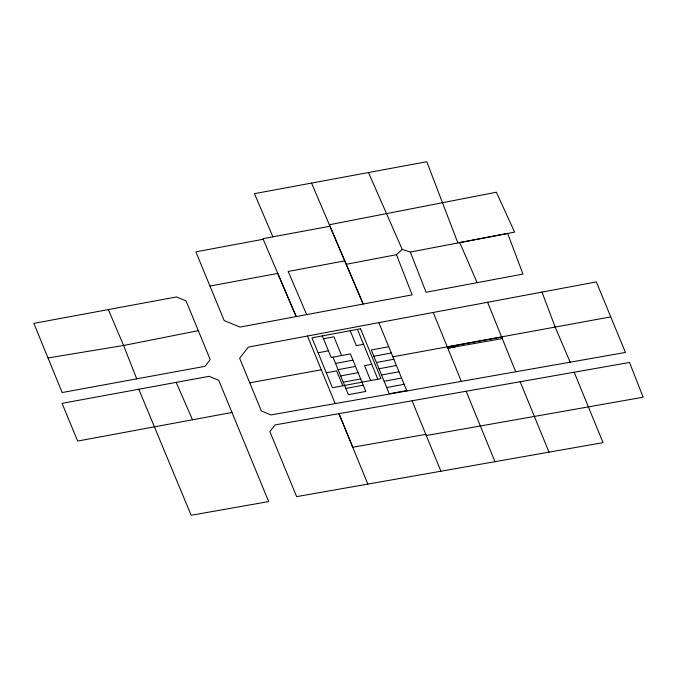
<?xml version="1.0" encoding="UTF-8"?>
<svg xmlns="http://www.w3.org/2000/svg" width="677" height="677" viewBox="0 0 677 677"><rect width="100%" height="100%" fill="white"/><g stroke="black" fill="none" stroke-linecap="round" stroke-linejoin="round"><path stroke-width="1.02" d="M346.218 264.292L396.443 254.704L402.231 249.432L410.33 252.056L514.596 232.126L496.359 192.226L329.327 224.747M198.31 330.664L123.612 345.473L48.008 357.955M610.756 316.887L596.344 281.911L248.349 347.089L239.65 358.251L261.347 410.964L270.927 414.925L625.43 352.446L610.756 316.887L392.855 356.813M263.184 239.269L195.881 251.836L224.163 320.56L240.107 327.084L412.149 294.867L396.443 254.704M209.963 286.066L277.748 273.398L296.196 316.591L262.938 238.676L329.978 226.253L363.185 304.032L311.555 183.078M344.728 260.873L288.182 271.452L306.664 314.627M477.133 282.673L459.776 242.586L507.648 233.455L522.966 274.092L426.078 292.252L410.33 252.056M323.479 338.745L333.93 336.791L341.623 355.552M318.088 352.785L328.438 350.847M363.532 344.28L356.314 345.625L350.187 330.706M388.725 346.734L371.309 350.001L389.267 393.786L406.682 390.519M335.547 363.422L352.971 360.164M373.873 356.254L391.289 352.996M338.111 369.676L355.535 366.418M376.437 362.508L393.862 359.25M326.297 372.799L336.647 370.861L342.774 385.788M371.741 364.294L364.522 365.648L370.641 380.567M340.683 375.938L358.099 372.672M379.002 368.762L396.426 365.504M343.247 382.192L360.663 378.934M381.566 375.016L398.99 371.758M345.812 388.446L363.227 385.188M384.138 381.269L401.554 378.011M386.702 387.532L404.118 384.265M231.983 412.471L77.635 441.074L62.047 403.34L209.151 376.319L218.722 380.271L268.667 501.589L191.142 515.265L138.785 389.233M136.712 378.841L62.157 392.542L33.85 323.378L176.477 296.949L186.031 300.884L210.242 359.639L205.013 366.325L136.712 378.841L123.612 345.473L108.337 309.584M249.779 382.818L321.296 369.794M433.229 312.461L447.269 346.937L501.674 337.104L515.713 371.783M412.073 400.776L275.141 424.902L269.861 431.579L296.653 496.639L603.029 442.64L574.189 372.215L412.073 400.776L426.298 435.548L643.15 397.204L629.508 362.466L574.189 372.215M368.483 172.525L402.231 249.432M176.147 382.361L192.505 419.774M570.161 362.195L555.284 327.372L541.989 292.083M272.89 236.823L254.467 193.656L426.789 161.735L457.88 242.967M520.164 381.735L549.005 452.168M466.14 391.255L494.989 461.689M440.913 471.209L425.808 434.363L352.734 447.252L338.991 413.664L367.839 484.097M378.849 322.641L406.869 390.976M357.414 329.352L377.868 379.213M332.982 357.168L348.376 394.699L365.8 391.441L350.407 353.91L331.171 357.507L322.32 335.919M307.434 336.012L335.183 403.594M447.269 346.937L461.291 381.363M487.609 302.272L502.275 338.593L447.776 348.181L455.206 346.886L454.707 345.608M360.536 328.768L311.97 337.857L332.424 387.718L380.99 378.629L360.536 328.768"/></g></svg>
